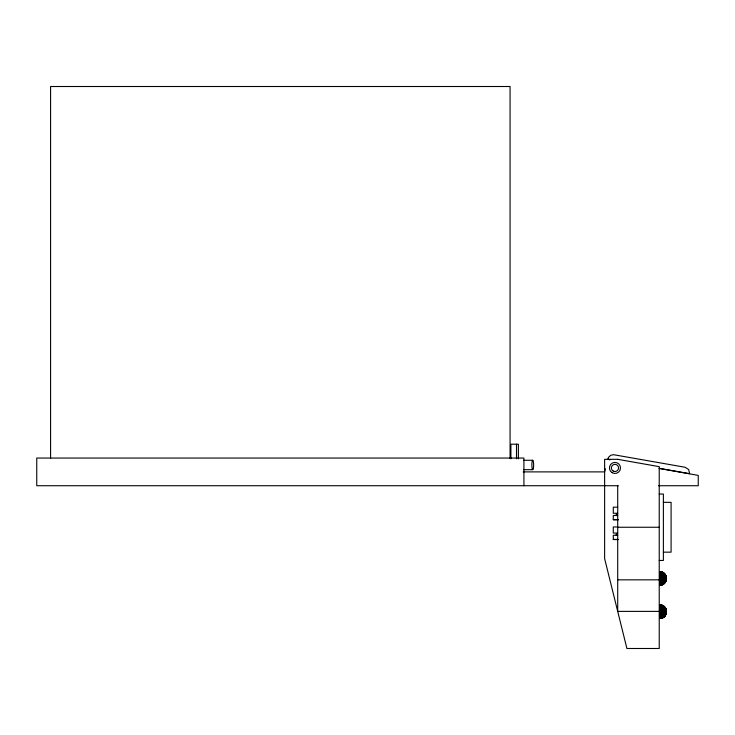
<?xml version="1.0" encoding="UTF-8"?>
<svg xmlns="http://www.w3.org/2000/svg" width="735" height="735" viewBox="0 0 735 735"><rect width="100%" height="100%" fill="white"/><g stroke="black" fill="none" stroke-linecap="round" stroke-linejoin="round"><path stroke-width="1.1" d="M659.644 571.674C668.473 571.407 668.528 585.547 659.644 585.235L659.644 571.674C668.528 571.334 668.51 585.556 659.644 585.198M659.644 604.887C668.473 604.62 668.528 618.76 659.644 618.457L659.644 604.887C668.528 604.556 668.501 618.769 659.644 618.411M664.44 582.148C668.308 579.364 665.827 573.952 662.244 572.262L659.644 571.848C665.368 571.453 668.767 579.327 664.44 583.241L664.44 573.667C667.986 577.03 666.397 582.699 662.244 584.647L659.644 585.069C663.622 585.299 667.196 581.146 666.296 577.205C667.077 581.073 663.668 585.244 659.644 584.858M665.285 608.167C667.821 611.557 665.735 616.123 662.244 617.869L659.644 618.282C668.492 618.806 668.427 604.593 659.644 605.061C668.482 604.565 668.455 618.695 659.644 618.071M659.644 605.272L662.244 605.475C666.167 607.487 668.06 613.128 664.44 616.454L664.44 606.889L666.14 609.958L665.285 609.554M659.644 610.914L660.967 612.328L665.91 614.074L665.625 614.782L666.296 610.601L666.296 612.742L665.285 614.938L660.967 618.034L664.44 616.38L665.285 615.177M666.397 612.328L666.351 610.914L665.625 614.212C667.114 607.376 663.365 608.69 659.644 612.43M664.44 574.761C668.685 577.774 665.267 584.123 660.967 584.821M659.644 577.701C663.383 580.852 667.279 583.498 666.296 577.388C667.334 580.283 663.576 569.754 659.644 572.06M665.285 613.798L665.91 613.505C667.536 611.924 664.55 606.715 666.14 609.958M666.351 612.521L666.296 610.849L663.411 606.347L660.967 605.309L662.244 606.044L659.644 605.567M662.244 617.933L662.593 611.676C669.732 606.393 664.752 617.685 659.644 617.418L663.411 616.996L666.424 611.924L666.296 612.999L666.296 610.353L665.91 613.505L662.593 611.676L662.244 605.419M666.14 580.384L666.296 577.388M666.397 612.264L665.91 613.505L665.91 609.839M666.397 578.923L666.397 579.116M666.296 612.742L666.397 612.145L665.625 613.523M666.424 578.711L665.625 580.99C667.114 574.154 663.365 575.477 659.644 579.217M663.411 583.783C668.85 579.603 665.377 574.366 659.644 572.712L662.244 572.583L666.14 576.736L665.285 576.332M666.296 579.272L666.296 577.636L663.411 573.135L665.625 575.707L666.296 579.777L666.424 578.785L665.625 580.31L662.593 578.454L662.244 572.197M666.296 579.529L666.397 579.051M605.374 468.746L604.62 471.888L523.237 471.888M662.244 584.711L662.593 578.454L665.91 576.626L665.91 580.292L665.285 580.576M659.644 576.212L662.244 577.195L662.244 579.722L659.644 580.696M659.644 609.434L662.244 610.408L662.244 612.935L659.644 613.909M664.89 581.431L665.91 580.852L662.244 584.334L659.644 584.196L664.44 581.743L666.379 577.765M665.285 581.716L659.644 579.97L660.407 578.454L659.644 576.947L665.285 575.193M665.285 614.938L659.644 613.183L660.407 611.676L659.644 610.16L664.44 608.387L665.91 609.278L664.44 607.974M664.44 616.013L665.285 614.616L664.44 615.37M666.397 611.97L664.44 608.387L659.644 605.934L662.244 605.796L665.285 608.405M665.285 580.09L659.644 583.25L662.244 583.774L663.411 583.232L659.644 582.065L665.754 578.454L659.644 574.853L663.411 573.686L659.644 572.345M665.285 613.312L659.644 616.472L662.244 616.987L663.411 616.444L659.644 615.278L665.754 611.676L659.644 608.066L663.411 606.899L660.967 605.805M659.644 579.97L661.886 578.454L659.644 576.947M659.644 613.183L661.886 611.676L659.644 610.16M662.244 579.722L664.44 577.26L666.14 579.483M662.244 612.935L664.44 610.482L666.14 612.705M666.14 580.172L665.625 580.31M662.244 583.774L659.644 584.564M662.244 616.987L659.644 617.786M662.244 573.144L659.644 573.658L665.285 576.819M662.244 606.357L659.644 606.88L665.285 610.041M665.285 612.779L665.91 612.668M666.14 577.425L664.44 579.649L662.244 577.195M666.14 610.647L664.44 612.861L662.244 610.408M659.644 575.514L664.44 574.412M659.644 608.727L664.44 607.625M659.644 583.755L660.967 583.599M659.644 616.977L660.967 616.812M665.625 576.607L666.296 578.868L666.296 577.131M659.644 582.68L660.967 582.68M659.644 615.902L660.967 615.893M523.688 460.266L532.746 460.266M523.688 469.674L532.746 469.674M618.337 485.725L36.75 485.725L36.75 458.052L523.917 458.052L523.917 485.725M658.532 485.725L698.25 485.725L698.25 475.38L659.102 468.443M659.231 494.03L663.383 494.03L663.383 560.465L659.231 560.465M663.383 502.336L671.092 502.336L671.092 552.16L663.383 552.16M617.712 507.187L613.284 507.187L613.284 513.269L617.712 513.269M617.712 515.483L613.284 515.483L613.284 519.774L618.264 519.774M613.284 519.636L618.264 519.636M617.712 526.977L613.284 526.977L613.284 533.059L617.712 533.059M617.712 527.252L659.231 527.252M617.712 535.282L613.284 535.282L613.284 539.563L618.264 539.563M613.284 539.426L618.264 539.426M659.644 578.454L666.424 578.482M617.712 579.841L659.231 579.841M659.231 611.391L617.712 611.391L617.712 485.725M659.644 611.676L666.424 611.695M659.644 574.228L660.967 574.237M659.644 607.441L660.967 607.45M664.44 582.506L659.644 581.403M664.44 615.719L659.644 614.616M664.89 575.487L665.625 575.707M659.644 573.153L660.967 573.318M659.644 606.366L660.967 606.531M607.652 459.329L609.885 459.724M610.059 459.651L607.817 459.256L608.598 457.243L610.712 455.305L613.514 454.689L685.103 467.258L688.677 469.536L689.595 473.671L659.35 468.342M660.967 572.087L662.244 572.39M665.91 576.056L666.14 576.736M663.411 606.347L664.44 607.33M666.397 578.151L666.296 577.636L666.406 578.326M666.397 611.373L665.625 609.82M666.406 611.538L666.296 610.427M666.296 577.636L666.424 578.28M666.296 610.601L666.424 611.419M665.285 574.696L665.285 582.212M665.285 607.918L665.285 615.425M664.89 575.147L664.89 575.937M664.89 580.972L664.89 581.762M664.89 608.369L664.89 609.15M664.89 614.194L664.89 614.975M663.411 572.85L663.411 584.059M663.411 606.072L663.411 617.271M660.967 571.839L660.967 585.078M660.967 605.052L660.967 618.291M518.377 458.796L518.377 444.206L510.899 444.206L510.899 458.796M516.503 444.206L516.503 458.796M510.072 458.383L510.072 86.509L50.586 86.509L50.586 458.383M666.424 611.842L666.296 612.494L666.424 611.887M616.601 514.243L616.049 514.794L616.601 515.621L616.601 514.243M616.601 534.033L616.049 534.584L616.601 535.411L616.601 534.033M617.712 459.329L604.62 459.329L604.62 558.582L626.909 648.49L659.231 648.49L659.231 466.651L617.712 459.329M533.371 468.296A4.704 0.882 -90 0 0 532.976 460.422A4.704 0.882 -90 0 0 531.901 466.183A4.704 0.882 -90 0 0 533.371 468.296M613.174 471.052A3.601 3.601 0 0 0 618.567 467.938A3.601 3.601 0 0 0 613.174 464.823A3.601 3.601 0 0 0 613.174 471.052M612.2 472.734A5.54 5.54 0 0 0 620.505 467.938A5.54 5.54 0 0 0 612.2 463.142A5.54 5.54 0 0 0 612.2 472.734"/></g></svg>
